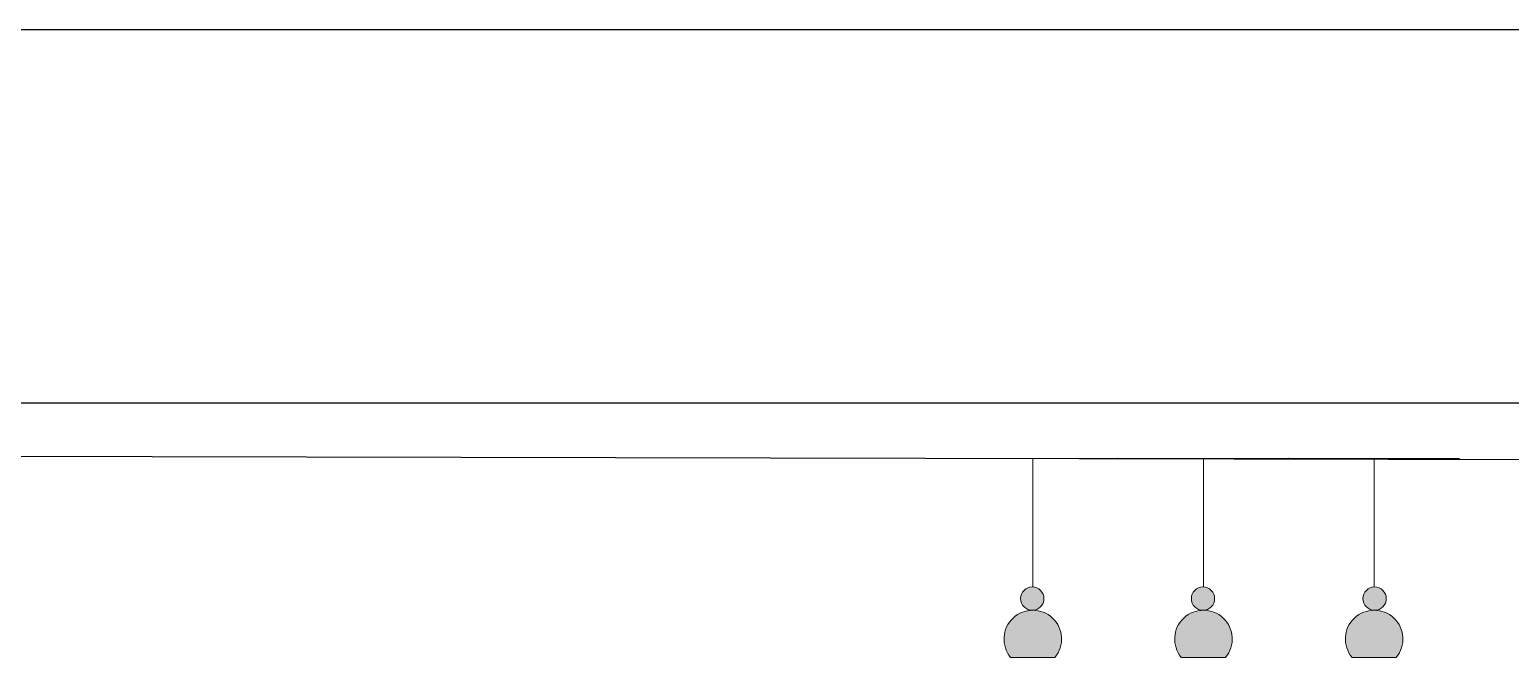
# Model space of a CAD drawing. Header units: millimetres. Extents: x 587797 to 2274247, y 1711 to 439204.
# Drawn here: x 982117 to 986876, y 290198 to 292217 of the extents above; entities that cross this region are included whole.
import ezdxf

# ---------------------------------------------------------------- set-up
doc = ezdxf.new("R2010")
doc.units = ezdxf.units.MM
doc.layers.add('finiture', color=7, linetype='Continuous', lineweight=20)

msp = doc.modelspace()

# ---------------------------------------------------------------- hatches: boundary and pattern name
at = {"layer": 'finiture', "linetype": 'ByBlock'}
h = msp.add_hatch(color=41, dxfattribs=at)
h.dxf.hatch_style = 1
h.set_gradient(color1=(241, 214, 126), color2=(242, 217, 136), rotation=90, one_color=1, tint=0.74, name='INVCURVED')
h.paths.add_polyline_path([(985301.786, 290387.223, -1), (985376.773, 290387.223, -0.40280104), (985340.746, 290349.758, -0.63558093), (985411.854, 290198.107), (985269.638, 290198.107, -0.62768866), (985338.659, 290349.734, -0.4093729)])
at = {"layer": 'finiture'}
h = msp.add_hatch(color=8, dxfattribs=at)
h.dxf.hatch_style = 1
h.set_gradient(color1=(126, 114, 99), color2=(86, 77, 67), rotation=135, one_color=1, tint=0.3, name='HEMISPHERICAL')
h.paths.add_polyline_path([(985340.746, 290349.758, 0.40280104), (985376.773, 290387.223, 1), (985301.786, 290387.223, 0.4093729), (985338.659, 290349.734, -0.00564158)])
at = {"layer": 'finiture', "linetype": 'ByBlock'}
h = msp.add_hatch(color=201, dxfattribs=at)
h.dxf.hatch_style = 1
h.set_gradient(color1=(214, 126, 241), color2=(217, 136, 242), rotation=90, one_color=1, tint=0.74, name='INVCURVED')
h.paths.add_polyline_path([(985850.318, 290387.223, -1), (985925.305, 290387.223, -0.40280104), (985889.278, 290349.758, -0.63558093), (985960.385, 290198.107), (985818.17, 290198.107, -0.62768866), (985887.19, 290349.734, -0.4093729)])
at = {"layer": 'finiture'}
h = msp.add_hatch(color=8, dxfattribs=at)
h.dxf.hatch_style = 1
h.set_gradient(color1=(126, 114, 99), color2=(86, 77, 67), rotation=135, one_color=1, tint=0.3, name='HEMISPHERICAL')
h.paths.add_polyline_path([(985889.278, 290349.758, 0.40280104), (985925.305, 290387.223, 1), (985850.318, 290387.223, 0.4093729), (985887.19, 290349.734, -0.00564158)])
h = msp.add_hatch(color=8, dxfattribs=at)
h.dxf.hatch_style = 1
h.set_gradient(color1=(126, 114, 99), color2=(86, 77, 67), rotation=135, one_color=1, tint=0.3, name='HEMISPHERICAL')
h.paths.add_polyline_path([(986437.809, 290349.758, -0.00564158), (986439.896, 290349.734, 0.4093729), (986476.769, 290387.223, 1), (986401.782, 290387.223, 0.40280104)])
at = {"layer": 'finiture', "linetype": 'ByBlock'}
h = msp.add_hatch(color=242, dxfattribs=at)
h.dxf.hatch_style = 1
h.set_gradient(color1=(219, 36, 66), color2=(236, 141, 157), rotation=90, one_color=1, tint=0.74, name='INVCURVED')
h.paths.add_polyline_path([(986508.917, 290198.107, 0.63558093), (986437.809, 290349.758, -0.01392007), (986435.722, 290349.734, 0.62768866), (986366.701, 290198.107)])

# ---------------------------------------------------------------- linework, layer by layer
for p, q in [((971709.651, 292216.983, 442.155), (1042859.651, 292216.983, 442.155)), ((971709.651, 291016.983, 442.155), (1042859.651, 291016.983, 442.155)), ((971939.651, 290866.496, 442.155), (991559.651, 290824.906, 442.155))]:
    msp.add_line(p, q)
at = {"layer": 'finiture'}
for p, q in [((985066.48, 290838.059, 442.155), (986712.075, 290838.059, 442.155)), ((985615.012, 290838.059, 442.155), (985066.48, 290838.059, 442.155)), ((985340.746, 290838.059, 442.155), (985340.746, 290424.687, 442.155)), ((985889.278, 290838.059, 442.155), (985889.278, 290424.687, 442.155)), ((986437.809, 290838.059, 442.155), (986437.809, 290424.687, 442.155)), ((985269.638, 290198.107, 442.155), (985411.854, 290198.107, 442.155)), ((985818.17, 290198.107, 442.155), (985960.385, 290198.107, 442.155)), ((986508.917, 290198.107, 442.155), (986366.701, 290198.107, 442.155))]:
    msp.add_line(p, q, dxfattribs=at)
for centre in [(985339.28, 290387.223, 442.155), (985887.811, 290387.223, 442.155), (986439.275, 290387.223, 442.155)]:
    msp.add_circle(centre, 37.493, dxfattribs=at)
for centre in [(985340.746, 290257.261, 442.155), (985889.278, 290257.261, 442.155), (986437.809, 290257.261, 442.155)]:
    msp.add_arc(centre, 92.496, 320.242954, 219.757046, dxfattribs=at)
for p in [(985615.012, 290838.059, 442.155), (986163.543, 290838.059, 442.155)]:
    msp.add_point(p, dxfattribs=at)

doc.saveas('drawing.dxf')
